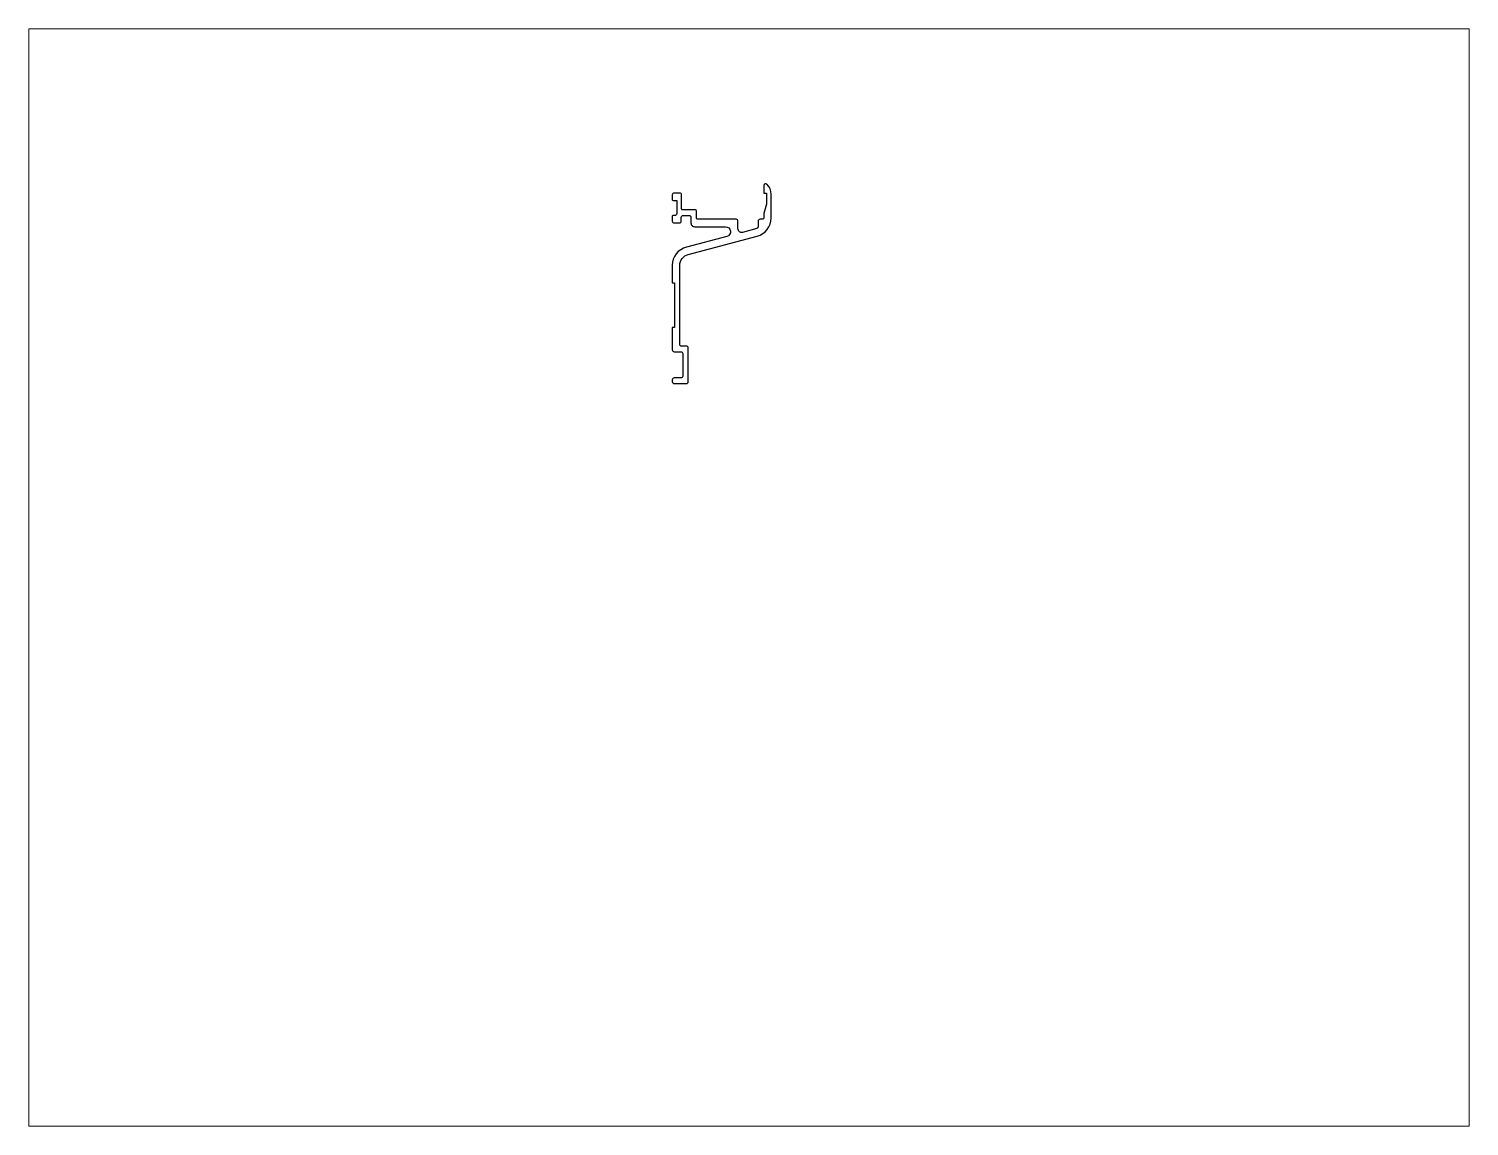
# Paper-space layout 'Layout1' of a CAD drawing. Extents: x 27 to 240, y 20 to 183.
# The model-space entities are those that its viewports show. They can reach past a viewport. Long polylines and large blocks are cut down to what shows.
import ezdxf

# ---------------------------------------------------------------- set-up
doc = ezdxf.new("R2010")
doc.units = 0
doc.header["$LTSCALE"] = 15
doc.layers.get('0').update_dxf_attribs({"linetype": 'CONTINUOUS'})

msp = doc.modelspace()

# ---------------------------------------------------------------- linework, layer by layer
at = {"color": 7}
msp.add_lwpolyline([(169.96, 183.25), (169.96, 182.75, 0.412835), (170.46, 182.25), (173.76, 182.25, 0.414152), (174.26, 182.75), (174.26, 191.75, 0.4127), (173.76, 192.25), (172.46, 192.25, -0.401297), (171.96, 192.75), (171.96, 213.92, -0.338894), (174.22, 216.82), (192.68, 221.73, 0.343762), (196.46, 226.58), (196.45, 232.97, 0.20942), (195.29, 235.62, 0.65323), (194.46, 235.26), (194.46, 233.26), (195.16, 233.26), (195.16, 230.25), (194.46, 227.76), (194.46, 226.51, -0.411809), (194.21, 226.25), (193.46, 226.26, 0.401415), (192.96, 225.75), (192.96, 224.22, -0.340538), (192.58, 223.73), (188.81, 222.74, -0.491967), (187.56, 223.71), (187.56, 225.75, 0.41193), (187.06, 226.25), (176.71, 226.25, -0.423054), (176.46, 226.5), (176.46, 228.5, 0.412443), (176.21, 228.75), (172.71, 228.75, -0.415134), (172.46, 229), (172.46, 232.75, 0.417569), (171.96, 233.25), (170.46, 233.25, 0.42504), (169.96, 232.75), (169.96, 231.45, 0.381217), (170.16, 231.25), (171.16, 231.25), (171.16, 227.75, -0.412242), (170.66, 227.25), (170.21, 227.25, 0.426179), (169.96, 227), (169.96, 225.75, 0.405157), (170.46, 225.25), (171.86, 225.25, 0.414359), (172.36, 225.75), (172.36, 226.75, -0.426516), (172.86, 227.25), (174.46, 227.25, -0.425693), (174.96, 226.75), (174.96, 225.25, 0.414554), (175.96, 224.25), (184.22, 224.25, -0.879728), (184.56, 221.63), (173.74, 218.76, 0.343367), (169.96, 213.91), (169.96, 209.25), (170.56, 209.25), (170.56, 197.25), (169.96, 197.25), (169.96, 191.25, 0.411352), (170.46, 190.75), (172.26, 190.75, -0.431951), (172.76, 190.25), (172.76, 184.25, -0.412314), (172.26, 183.75), (170.46, 183.75, 0.420106), (169.96, 183.25)], format="xyb", dxfattribs=at)

psp = doc.layouts.get("Layout1")

# ---------------------------------------------------------------- viewports
at = {"layer": '0', "color": 0, "linetype": 'BYBLOCK', "ltscale": 0.05}
psp.add_viewport(center=(133.35, 101.6), size=(213.36, 162.56), view_center_point=(190.51, 130.3), view_height=293.8955, dxfattribs=at)

doc.saveas('drawing.dxf')
